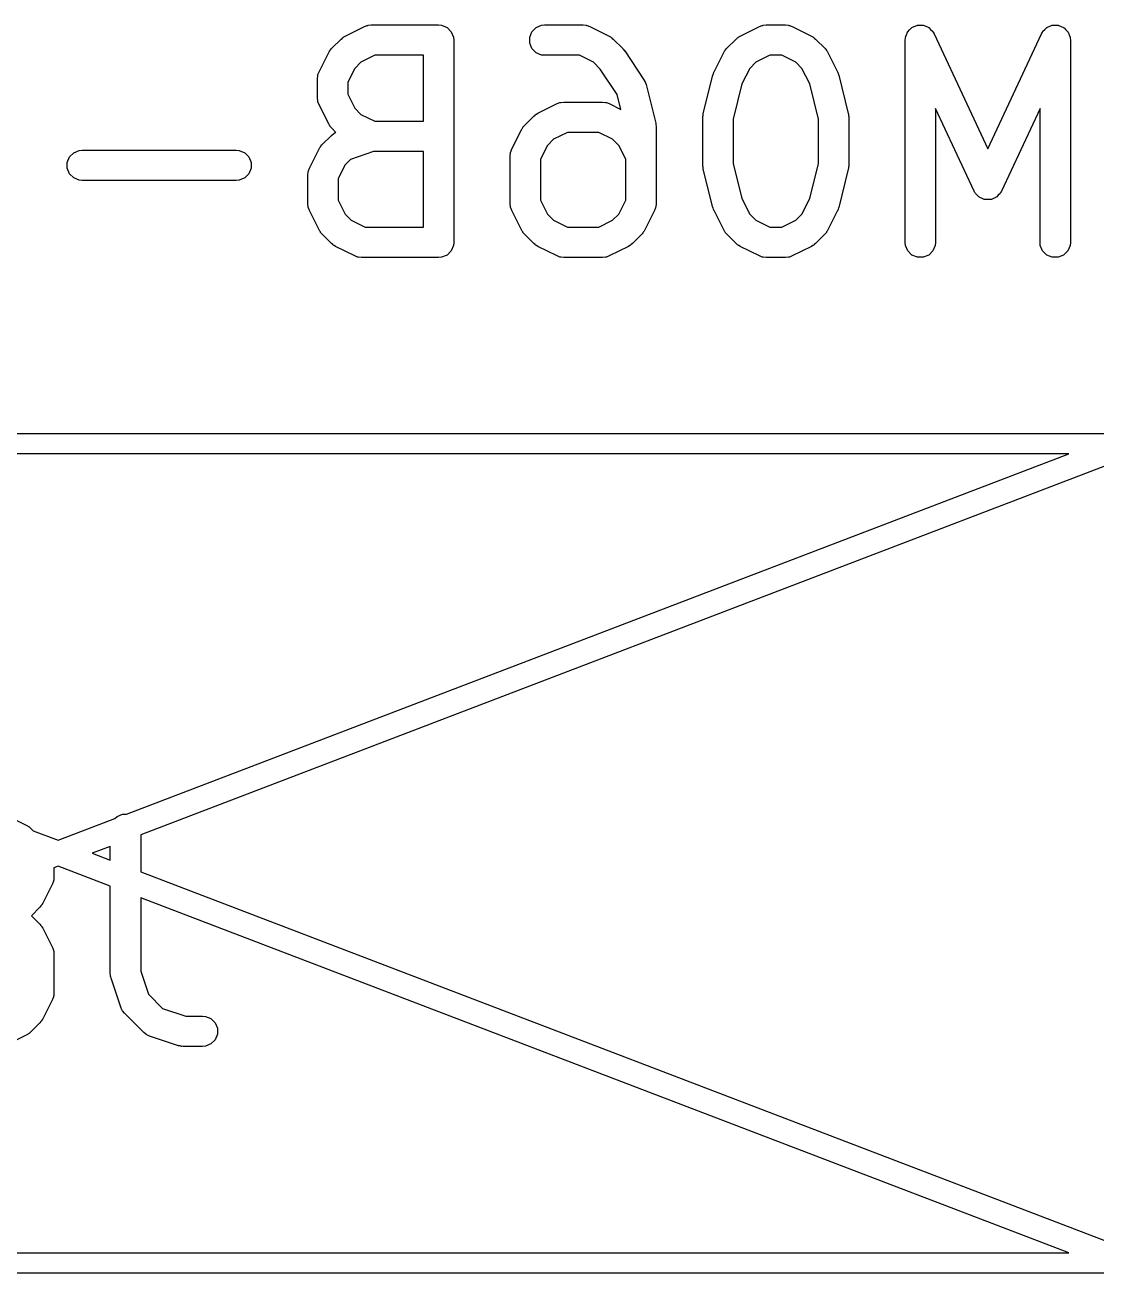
# Model space of a CAD drawing. Extents: x 4.36 to 6.79, y -4.77 to -4.17.
# Drawn here: x 4.9936 to 5.202, y -4.415 to -4.172 of the extents above; entities that cross this region are included whole.
import ezdxf

# ---------------------------------------------------------------- set-up
doc = ezdxf.new("R2010")
doc.units = 0
doc.header["$MEASUREMENT"] = 0
doc.layers.add('BLACK', color=7, linetype='CONTINUOUS')

msp = doc.modelspace()

# ---------------------------------------------------------------- linework, layer by layer
at = {"layer": 'BLACK', "linetype": 'CONTINUOUS'}
for p, q in [((5.05586, -4.17423), (5.05961, -4.17235)), ((5.05961, -4.17235), (5.06015, -4.17214)), ((5.06015, -4.17214), (5.06026, -4.17214)), ((5.06026, -4.17214), (5.06035, -4.1721)), ((5.06035, -4.1721), (5.06093, -4.17204)), ((5.06093, -4.17204), (5.07405, -4.17204)), ((5.07405, -4.17204), (5.07463, -4.1721)), ((5.07463, -4.1721), (5.07569, -4.17254)), ((5.07569, -4.17254), (5.07651, -4.17335)), ((5.07651, -4.17335), (5.07695, -4.17442)), ((5.09178, -4.17442), (5.09222, -4.17335)), ((5.09222, -4.17335), (5.09304, -4.17254)), ((5.09304, -4.17254), (5.0941, -4.1721)), ((5.0941, -4.1721), (5.09468, -4.17204)), ((5.09468, -4.17204), (5.10217, -4.17204)), ((5.10217, -4.17204), (5.10275, -4.1721)), ((5.10275, -4.1721), (5.10285, -4.17214)), ((5.10285, -4.17214), (5.10295, -4.17214)), ((5.10295, -4.17214), (5.1035, -4.17235)), ((5.1035, -4.17235), (5.10724, -4.17423)), ((5.13273, -4.17423), (5.13647, -4.17235)), ((5.13647, -4.17235), (5.13702, -4.17214)), ((5.13702, -4.17214), (5.13712, -4.17214)), ((5.13712, -4.17214), (5.13722, -4.1721)), ((5.13722, -4.1721), (5.1378, -4.17204)), ((5.1378, -4.17204), (5.14154, -4.17204)), ((5.14154, -4.17204), (5.14212, -4.1721)), ((5.14212, -4.1721), (5.14222, -4.17214)), ((5.14222, -4.17214), (5.14232, -4.17214)), ((5.14232, -4.17214), (5.14287, -4.17235)), ((5.14287, -4.17235), (5.14661, -4.17423)), ((5.16531, -4.17341), (5.16534, -4.17335)), ((5.16534, -4.17335), (5.1657, -4.17299)), ((5.1657, -4.17299), (5.16604, -4.17261)), ((5.16604, -4.17261), (5.1661, -4.17258)), ((5.1661, -4.17258), (5.16615, -4.17254)), ((5.16615, -4.17254), (5.16662, -4.17234)), ((5.16662, -4.17234), (5.16709, -4.17212)), ((5.16709, -4.17212), (5.16715, -4.17212)), ((5.16715, -4.17212), (5.16722, -4.1721)), ((5.16722, -4.1721), (5.16773, -4.1721)), ((5.16773, -4.1721), (5.16824, -4.17207)), ((5.16824, -4.17207), (5.1683, -4.1721)), ((5.1683, -4.1721), (5.16837, -4.1721)), ((5.16837, -4.1721), (5.16884, -4.17229)), ((5.16884, -4.17229), (5.16932, -4.17247)), ((5.16932, -4.17247), (5.16937, -4.17251)), ((5.16937, -4.17251), (5.16943, -4.17254)), ((5.16943, -4.17254), (5.16979, -4.1729)), ((5.16979, -4.1729), (5.17017, -4.17325)), ((5.17017, -4.17325), (5.17022, -4.17332)), ((5.17022, -4.17332), (5.17025, -4.17335)), ((5.17025, -4.17335), (5.17027, -4.17342)), ((5.19156, -4.17342), (5.19158, -4.17335)), ((5.19158, -4.17335), (5.19161, -4.17332)), ((5.19161, -4.17332), (5.19166, -4.17325)), ((5.19166, -4.17325), (5.19204, -4.1729)), ((5.19204, -4.1729), (5.1924, -4.17254)), ((5.1924, -4.17254), (5.19246, -4.17251)), ((5.19246, -4.17251), (5.19251, -4.17247)), ((5.19251, -4.17247), (5.19299, -4.17229)), ((5.19299, -4.17229), (5.19346, -4.1721)), ((5.19346, -4.1721), (5.19353, -4.1721)), ((5.19353, -4.1721), (5.19359, -4.17207)), ((5.19359, -4.17207), (5.1941, -4.1721)), ((5.1941, -4.1721), (5.19461, -4.1721)), ((5.19461, -4.1721), (5.19468, -4.17212)), ((5.19468, -4.17212), (5.19474, -4.17212)), ((5.19474, -4.17212), (5.19521, -4.17234)), ((5.19521, -4.17234), (5.19568, -4.17254)), ((5.19568, -4.17254), (5.19573, -4.17258)), ((5.19573, -4.17258), (5.19578, -4.17261)), ((5.19578, -4.17261), (5.19613, -4.17299)), ((5.19613, -4.17299), (5.19649, -4.17335)), ((5.19649, -4.17335), (5.19652, -4.17341)), ((5.05322, -4.17665), (5.05509, -4.17478)), ((5.05509, -4.17478), (5.05532, -4.17459)), ((5.05532, -4.17459), (5.05537, -4.17453)), ((5.05537, -4.17453), (5.05546, -4.17448)), ((5.05546, -4.17448), (5.05554, -4.17441)), ((5.05554, -4.17441), (5.05561, -4.17438)), ((5.05561, -4.17438), (5.05586, -4.17423)), ((5.07695, -4.17442), (5.07701, -4.17499)), ((5.07701, -4.17499), (5.07701, -4.21436)), ((5.09178, -4.17557), (5.09178, -4.17442)), ((5.09222, -4.17663), (5.09178, -4.17557)), ((5.10724, -4.17423), (5.10749, -4.17438)), ((5.10749, -4.17438), (5.10756, -4.17441)), ((5.10756, -4.17441), (5.10765, -4.17448)), ((5.10765, -4.17448), (5.10773, -4.17453)), ((5.10773, -4.17453), (5.10779, -4.17459)), ((5.10779, -4.17459), (5.10801, -4.17478)), ((5.10801, -4.17478), (5.10989, -4.17665)), ((5.13008, -4.17665), (5.13196, -4.17478)), ((5.13196, -4.17478), (5.13218, -4.17459)), ((5.13218, -4.17459), (5.13224, -4.17453)), ((5.13224, -4.17453), (5.13232, -4.17448)), ((5.13232, -4.17448), (5.13241, -4.17441)), ((5.13241, -4.17441), (5.13248, -4.17438)), ((5.13248, -4.17438), (5.13273, -4.17423)), ((5.14661, -4.17423), (5.14686, -4.17438)), ((5.14686, -4.17438), (5.14693, -4.17441)), ((5.14693, -4.17441), (5.14702, -4.17448)), ((5.14702, -4.17448), (5.1471, -4.17453)), ((5.1471, -4.17453), (5.14716, -4.17459)), ((5.14716, -4.17459), (5.14738, -4.17478)), ((5.14738, -4.17478), (5.14926, -4.17665)), ((5.16484, -4.17499), (5.16488, -4.17461)), ((5.16484, -4.21436), (5.16484, -4.17499)), ((5.16487, -4.17454), (5.16489, -4.17451)), ((5.16488, -4.17461), (5.16487, -4.17454)), ((5.16489, -4.17451), (5.1649, -4.17442)), ((5.1649, -4.17442), (5.16509, -4.17394)), ((5.16509, -4.17394), (5.16527, -4.17346)), ((5.16527, -4.17346), (5.16531, -4.17341)), ((5.17027, -4.17342), (5.17047, -4.17374)), ((5.17047, -4.17374), (5.18091, -4.19613)), ((5.18091, -4.19613), (5.19136, -4.17374)), ((5.19136, -4.17374), (5.19156, -4.17342)), ((5.19652, -4.17341), (5.19656, -4.17346)), ((5.19656, -4.17346), (5.19674, -4.17394)), ((5.19674, -4.17394), (5.19693, -4.17442)), ((5.19693, -4.17442), (5.19694, -4.17451)), ((5.19694, -4.17451), (5.19696, -4.17454)), ((5.19696, -4.17454), (5.19695, -4.17461)), ((5.19695, -4.17461), (5.19699, -4.17499)), ((5.19699, -4.17499), (5.19699, -4.21436)), ((5.05079, -4.18117), (5.05266, -4.17742)), ((5.05266, -4.17742), (5.05282, -4.17717)), ((5.05282, -4.17717), (5.05285, -4.1771)), ((5.05285, -4.1771), (5.05292, -4.17702)), ((5.05292, -4.17702), (5.05297, -4.17693)), ((5.05297, -4.17693), (5.05303, -4.17688)), ((5.05303, -4.17688), (5.05322, -4.17665)), ((5.06163, -4.17795), (5.05893, -4.17929)), ((5.0711, -4.17795), (5.06163, -4.17795)), ((5.0711, -4.19079), (5.0711, -4.17795)), ((5.09304, -4.17745), (5.09222, -4.17663)), ((5.0941, -4.17789), (5.09304, -4.17745)), ((5.09468, -4.17795), (5.0941, -4.17789)), ((5.10148, -4.17795), (5.09468, -4.17795)), ((5.10418, -4.17929), (5.10148, -4.17795)), ((5.10989, -4.17665), (5.10989, -4.17666)), ((5.10989, -4.17666), (5.10989, -4.17666)), ((5.10989, -4.17666), (5.11008, -4.17689)), ((5.11008, -4.17689), (5.11025, -4.1771)), ((5.11025, -4.1771), (5.11025, -4.1771)), ((5.11025, -4.1771), (5.11026, -4.1771)), ((5.11026, -4.1771), (5.11401, -4.18273)), ((5.12766, -4.18117), (5.12953, -4.17742)), ((5.12953, -4.17742), (5.12969, -4.17717)), ((5.12969, -4.17717), (5.12972, -4.1771)), ((5.12972, -4.1771), (5.12978, -4.17702)), ((5.12978, -4.17702), (5.12984, -4.17693)), ((5.12984, -4.17693), (5.1299, -4.17688)), ((5.1299, -4.17688), (5.13008, -4.17665)), ((5.13849, -4.17795), (5.13579, -4.17929)), ((5.14085, -4.17795), (5.13849, -4.17795)), ((5.14355, -4.17929), (5.14085, -4.17795)), ((5.14926, -4.17665), (5.14944, -4.17688)), ((5.14944, -4.17688), (5.1495, -4.17693)), ((5.1495, -4.17693), (5.14956, -4.17702)), ((5.14956, -4.17702), (5.14962, -4.1771)), ((5.14962, -4.1771), (5.14965, -4.17717)), ((5.14965, -4.17717), (5.14981, -4.17742)), ((5.14981, -4.17742), (5.15168, -4.18117)), ((5.05773, -4.18049), (5.05638, -4.18319)), ((5.05893, -4.17929), (5.05773, -4.18049)), ((5.1055, -4.18062), (5.10418, -4.17929)), ((5.10881, -4.18558), (5.1055, -4.18062)), ((5.1346, -4.18049), (5.13308, -4.18352)), ((5.13579, -4.17929), (5.1346, -4.18049)), ((5.14474, -4.18049), (5.14355, -4.17929)), ((5.14626, -4.18352), (5.14474, -4.18049)), ((5.05048, -4.18249), (5.05053, -4.18192)), ((5.05048, -4.18624), (5.05048, -4.18249)), ((5.05053, -4.18192), (5.05058, -4.18182)), ((5.05058, -4.18171), (5.05079, -4.18117)), ((5.05058, -4.18182), (5.05058, -4.18171)), ((5.11401, -4.18273), (5.11417, -4.18305)), ((5.11417, -4.18305), (5.11422, -4.18311)), ((5.12556, -4.18927), (5.12743, -4.18178)), ((5.12743, -4.18178), (5.12745, -4.18173)), ((5.12745, -4.18171), (5.12754, -4.18147)), ((5.12745, -4.18173), (5.12745, -4.18171)), ((5.12754, -4.18147), (5.12763, -4.18123)), ((5.12763, -4.18123), (5.12764, -4.18121)), ((5.12764, -4.18121), (5.12766, -4.18117)), ((5.15168, -4.18117), (5.1517, -4.18121)), ((5.1517, -4.18121), (5.15171, -4.18123)), ((5.15171, -4.18123), (5.1518, -4.18147)), ((5.1518, -4.18147), (5.15189, -4.18171)), ((5.15189, -4.18171), (5.15189, -4.18173)), ((5.15189, -4.18173), (5.15191, -4.18178)), ((5.15191, -4.18178), (5.15378, -4.18927)), ((5.05638, -4.18319), (5.05638, -4.18554)), ((5.11422, -4.18311), (5.11424, -4.18317)), ((5.11424, -4.18317), (5.11428, -4.18324)), ((5.11428, -4.18324), (5.11429, -4.18331)), ((5.11429, -4.18331), (5.11441, -4.18365)), ((5.11441, -4.18365), (5.11629, -4.19115)), ((5.13308, -4.18352), (5.13137, -4.19035)), ((5.14797, -4.19035), (5.14626, -4.18352)), ((5.05053, -4.18682), (5.05048, -4.18624)), ((5.05058, -4.18692), (5.05053, -4.18682)), ((5.05058, -4.18702), (5.05058, -4.18692)), ((5.05079, -4.18756), (5.05058, -4.18702)), ((5.05266, -4.19131), (5.05079, -4.18756)), ((5.05638, -4.18554), (5.05773, -4.18824)), ((5.09336, -4.18922), (5.0971, -4.18735)), ((5.0971, -4.18735), (5.09765, -4.18714)), ((5.09765, -4.18714), (5.09775, -4.18714)), ((5.09775, -4.18714), (5.09785, -4.1871)), ((5.09785, -4.1871), (5.09843, -4.18704)), ((5.09843, -4.18704), (5.10592, -4.18704)), ((5.10592, -4.18704), (5.1065, -4.1871)), ((5.1065, -4.1871), (5.1066, -4.18714)), ((5.1066, -4.18714), (5.1067, -4.18714)), ((5.1067, -4.18714), (5.10724, -4.18735)), ((5.10724, -4.18735), (5.10954, -4.1885)), ((5.10954, -4.1885), (5.10881, -4.18558)), ((5.05773, -4.18824), (5.05893, -4.18944)), ((5.05893, -4.18944), (5.06163, -4.19079)), ((5.09071, -4.19165), (5.09259, -4.18978)), ((5.09259, -4.18978), (5.09281, -4.18959)), ((5.09281, -4.18959), (5.09287, -4.18953)), ((5.09287, -4.18953), (5.09295, -4.18948)), ((5.09295, -4.18948), (5.09304, -4.18941)), ((5.09304, -4.18941), (5.09311, -4.18938)), ((5.09311, -4.18938), (5.09336, -4.18922)), ((5.12547, -4.18985), (5.1255, -4.18963)), ((5.12548, -4.18989), (5.12547, -4.18985)), ((5.12547, -4.18999), (5.12548, -4.18989)), ((5.12547, -4.19936), (5.12547, -4.18999)), ((5.1255, -4.18963), (5.12553, -4.18941)), ((5.12553, -4.18941), (5.12554, -4.18937)), ((5.12554, -4.18937), (5.12556, -4.18927)), ((5.13137, -4.19035), (5.13137, -4.199)), ((5.14797, -4.199), (5.14797, -4.19035)), ((5.15378, -4.18927), (5.1538, -4.18937)), ((5.1538, -4.18937), (5.15381, -4.18941)), ((5.15381, -4.18941), (5.15384, -4.18963)), ((5.15384, -4.18963), (5.15387, -4.18985)), ((5.15387, -4.18985), (5.15386, -4.18989)), ((5.15386, -4.18989), (5.15387, -4.18999)), ((5.15387, -4.18999), (5.15387, -4.19936)), ((5.17824, -4.20436), (5.17074, -4.1883)), ((5.17074, -4.1883), (5.17074, -4.21436)), ((5.19109, -4.1883), (5.18359, -4.20436)), ((5.19109, -4.21436), (5.19109, -4.1883)), ((5.05282, -4.19156), (5.05266, -4.19131)), ((5.05285, -4.19163), (5.05282, -4.19156)), ((5.05292, -4.19171), (5.05285, -4.19163)), ((5.05297, -4.1918), (5.05292, -4.19171)), ((5.05303, -4.19185), (5.05297, -4.1918)), ((5.05322, -4.19208), (5.05303, -4.19185)), ((5.05408, -4.19294), (5.05322, -4.19208)), ((5.06163, -4.19079), (5.0711, -4.19079)), ((5.08829, -4.19617), (5.09016, -4.19242)), ((5.09016, -4.19242), (5.09032, -4.19217)), ((5.09032, -4.19217), (5.09035, -4.1921)), ((5.09035, -4.1921), (5.09041, -4.19202)), ((5.09041, -4.19202), (5.09047, -4.19193)), ((5.09047, -4.19193), (5.09053, -4.19188)), ((5.09053, -4.19188), (5.09071, -4.19165)), ((5.11629, -4.19115), (5.1163, -4.19125)), ((5.1163, -4.19125), (5.11632, -4.19129)), ((5.11632, -4.19129), (5.11634, -4.19151)), ((5.11634, -4.19151), (5.11637, -4.19172)), ((5.11637, -4.19172), (5.11637, -4.19177)), ((5.11637, -4.19177), (5.11638, -4.19187)), ((5.11638, -4.19187), (5.11638, -4.20686)), ((5.05134, -4.1954), (5.05322, -4.19353)), ((5.05322, -4.19353), (5.05367, -4.19316)), ((5.05367, -4.19316), (5.05376, -4.19312)), ((5.05376, -4.19312), (5.05384, -4.19305)), ((5.05384, -4.19305), (5.05408, -4.19294)), ((5.09642, -4.19429), (5.09523, -4.19549)), ((5.09912, -4.19294), (5.09642, -4.19429)), ((5.10523, -4.19294), (5.09912, -4.19294)), ((5.10792, -4.19429), (5.10523, -4.19294)), ((5.10912, -4.19549), (5.10792, -4.19429)), ((5.00223, -4.19772), (5.00305, -4.19691)), ((5.00305, -4.19691), (5.00411, -4.19647)), ((5.00411, -4.19647), (5.00469, -4.19641)), ((5.00469, -4.19641), (5.03468, -4.19641)), ((5.03468, -4.19641), (5.03526, -4.19647)), ((5.03526, -4.19647), (5.03632, -4.19691)), ((5.03632, -4.19691), (5.03714, -4.19772)), ((5.04892, -4.19992), (5.05079, -4.19617)), ((5.05079, -4.19617), (5.05095, -4.19592)), ((5.05095, -4.19592), (5.05098, -4.19585)), ((5.05098, -4.19585), (5.05104, -4.19577)), ((5.05104, -4.19577), (5.0511, -4.19568)), ((5.0511, -4.19568), (5.05116, -4.19563)), ((5.05116, -4.19563), (5.05134, -4.1954)), ((5.06141, -4.19669), (5.0569, -4.1982)), ((5.0711, -4.19669), (5.06141, -4.19669)), ((5.0711, -4.21141), (5.0711, -4.19669)), ((5.08797, -4.19749), (5.08803, -4.19691)), ((5.08797, -4.20686), (5.08797, -4.19749)), ((5.08803, -4.19691), (5.08807, -4.19682)), ((5.08807, -4.19682), (5.08808, -4.19671)), ((5.08808, -4.19671), (5.08829, -4.19617)), ((5.09523, -4.19549), (5.09388, -4.19819)), ((5.11047, -4.19819), (5.10912, -4.19549)), ((5.00179, -4.19879), (5.00223, -4.19772)), ((5.00179, -4.19994), (5.00179, -4.19879)), ((5.00223, -4.20101), (5.00179, -4.19994)), ((5.03714, -4.19772), (5.03758, -4.19879)), ((5.03758, -4.19994), (5.03714, -4.20101)), ((5.03758, -4.19879), (5.03758, -4.19994)), ((5.04871, -4.20046), (5.04892, -4.19992)), ((5.05586, -4.19924), (5.05451, -4.20194)), ((5.0569, -4.1982), (5.05586, -4.19924)), ((5.09388, -4.19819), (5.09388, -4.20617)), ((5.11047, -4.20617), (5.11047, -4.19819)), ((5.12548, -4.19947), (5.12547, -4.19936)), ((5.12547, -4.19951), (5.12548, -4.19947)), ((5.1255, -4.19972), (5.12547, -4.19951)), ((5.12553, -4.19994), (5.1255, -4.19972)), ((5.12554, -4.19998), (5.12553, -4.19994)), ((5.12556, -4.20008), (5.12554, -4.19998)), ((5.12743, -4.20758), (5.12556, -4.20008)), ((5.13137, -4.199), (5.13308, -4.20583)), ((5.14626, -4.20583), (5.14797, -4.199)), ((5.15378, -4.20008), (5.15191, -4.20758)), ((5.1538, -4.19998), (5.15378, -4.20008)), ((5.15381, -4.19994), (5.1538, -4.19998)), ((5.15384, -4.19972), (5.15381, -4.19994)), ((5.15387, -4.19951), (5.15384, -4.19972)), ((5.15387, -4.19936), (5.15386, -4.19947)), ((5.15386, -4.19947), (5.15387, -4.19951)), ((5.00305, -4.20182), (5.00223, -4.20101)), ((5.00411, -4.20226), (5.00305, -4.20182)), ((5.00469, -4.20232), (5.00411, -4.20226)), ((5.03468, -4.20232), (5.00469, -4.20232)), ((5.03526, -4.20226), (5.03468, -4.20232)), ((5.03632, -4.20182), (5.03526, -4.20226)), ((5.03714, -4.20101), (5.03632, -4.20182)), ((5.0486, -4.20124), (5.04866, -4.20066)), ((5.0486, -4.20686), (5.0486, -4.20124)), ((5.04866, -4.20066), (5.0487, -4.20057)), ((5.0487, -4.20057), (5.04871, -4.20046)), ((5.05451, -4.20194), (5.05451, -4.20617)), ((5.17836, -4.20457), (5.17824, -4.20436)), ((5.17839, -4.20465), (5.17836, -4.20457)), ((5.17844, -4.2047), (5.17839, -4.20465)), ((5.17853, -4.20486), (5.17844, -4.2047)), ((5.17887, -4.20516), (5.17853, -4.20486)), ((5.1833, -4.20486), (5.18296, -4.20516)), ((5.18339, -4.2047), (5.1833, -4.20486)), ((5.18344, -4.20465), (5.18339, -4.2047)), ((5.18347, -4.20457), (5.18344, -4.20465)), ((5.18359, -4.20436), (5.18347, -4.20457)), ((5.04866, -4.20744), (5.0486, -4.20686)), ((5.05451, -4.20617), (5.05586, -4.20886)), ((5.08803, -4.20744), (5.08797, -4.20686)), ((5.09388, -4.20617), (5.09523, -4.20886)), ((5.10912, -4.20886), (5.11047, -4.20617)), ((5.11638, -4.20686), (5.11632, -4.20744)), ((5.13308, -4.20583), (5.1346, -4.20886)), ((5.14474, -4.20886), (5.14626, -4.20583)), ((5.17917, -4.2055), (5.17887, -4.20516)), ((5.17929, -4.20555), (5.17917, -4.2055)), ((5.17938, -4.20564), (5.17929, -4.20555)), ((5.17981, -4.20579), (5.17938, -4.20564)), ((5.18021, -4.20598), (5.17981, -4.20579)), ((5.18034, -4.20599), (5.18021, -4.20598)), ((5.18047, -4.20603), (5.18034, -4.20599)), ((5.18092, -4.20601), (5.18047, -4.20603)), ((5.18136, -4.20603), (5.18092, -4.20601)), ((5.18149, -4.20599), (5.18136, -4.20603)), ((5.18162, -4.20598), (5.18149, -4.20599)), ((5.18202, -4.20579), (5.18162, -4.20598)), ((5.18245, -4.20564), (5.18202, -4.20579)), ((5.18254, -4.20555), (5.18245, -4.20564)), ((5.18266, -4.2055), (5.18254, -4.20555)), ((5.18296, -4.20516), (5.18266, -4.2055)), ((5.0487, -4.20754), (5.04866, -4.20744)), ((5.04871, -4.20764), (5.0487, -4.20754)), ((5.04892, -4.20818), (5.04871, -4.20764)), ((5.05079, -4.21193), (5.04892, -4.20818)), ((5.05586, -4.20886), (5.05705, -4.21006)), ((5.08807, -4.20754), (5.08803, -4.20744)), ((5.08808, -4.20764), (5.08807, -4.20754)), ((5.08829, -4.20818), (5.08808, -4.20764)), ((5.09016, -4.21193), (5.08829, -4.20818)), ((5.09523, -4.20886), (5.09642, -4.21006)), ((5.10792, -4.21006), (5.10912, -4.20886)), ((5.11606, -4.20818), (5.11419, -4.21193)), ((5.11627, -4.20764), (5.11606, -4.20818)), ((5.11628, -4.20754), (5.11627, -4.20764)), ((5.11632, -4.20744), (5.11628, -4.20754)), ((5.12745, -4.20762), (5.12743, -4.20758)), ((5.12745, -4.20764), (5.12745, -4.20762)), ((5.12754, -4.20788), (5.12745, -4.20764)), ((5.12763, -4.20813), (5.12754, -4.20788)), ((5.12764, -4.20814), (5.12763, -4.20813)), ((5.12766, -4.20818), (5.12764, -4.20814)), ((5.12953, -4.21193), (5.12766, -4.20818)), ((5.1346, -4.20886), (5.13579, -4.21006)), ((5.14355, -4.21006), (5.14474, -4.20886)), ((5.15168, -4.20818), (5.14981, -4.21193)), ((5.1517, -4.20814), (5.15168, -4.20818)), ((5.15171, -4.20813), (5.1517, -4.20814)), ((5.1518, -4.20788), (5.15171, -4.20813)), ((5.15189, -4.20764), (5.1518, -4.20788)), ((5.15191, -4.20758), (5.15189, -4.20762)), ((5.15189, -4.20762), (5.15189, -4.20764)), ((5.05095, -4.21218), (5.05079, -4.21193)), ((5.05098, -4.21225), (5.05095, -4.21218)), ((5.05705, -4.21006), (5.05975, -4.21141)), ((5.05975, -4.21141), (5.0711, -4.21141)), ((5.09032, -4.21218), (5.09016, -4.21193)), ((5.09035, -4.21225), (5.09032, -4.21218)), ((5.09642, -4.21006), (5.09912, -4.21141)), ((5.09912, -4.21141), (5.10523, -4.21141)), ((5.10523, -4.21141), (5.10792, -4.21006)), ((5.11403, -4.21218), (5.114, -4.21225)), ((5.11419, -4.21193), (5.11403, -4.21218)), ((5.12969, -4.21218), (5.12953, -4.21193)), ((5.12972, -4.21225), (5.12969, -4.21218)), ((5.13579, -4.21006), (5.13849, -4.21141)), ((5.13849, -4.21141), (5.14085, -4.21141)), ((5.14085, -4.21141), (5.14355, -4.21006)), ((5.14965, -4.21218), (5.14962, -4.21225)), ((5.14981, -4.21193), (5.14965, -4.21218)), ((5.05104, -4.21233), (5.05098, -4.21225)), ((5.0511, -4.21242), (5.05104, -4.21233)), ((5.05116, -4.21247), (5.0511, -4.21242)), ((5.05134, -4.2127), (5.05116, -4.21247)), ((5.05322, -4.21458), (5.05134, -4.2127)), ((5.05344, -4.21476), (5.05322, -4.21458)), ((5.07701, -4.21436), (5.07695, -4.21494)), ((5.09041, -4.21233), (5.09035, -4.21225)), ((5.09047, -4.21242), (5.09041, -4.21233)), ((5.09053, -4.21247), (5.09047, -4.21242)), ((5.09071, -4.2127), (5.09053, -4.21247)), ((5.09259, -4.21458), (5.09071, -4.2127)), ((5.09281, -4.21476), (5.09259, -4.21458)), ((5.11176, -4.21458), (5.11154, -4.21476)), ((5.11364, -4.2127), (5.11176, -4.21458)), ((5.11382, -4.21247), (5.11364, -4.2127)), ((5.11388, -4.21242), (5.11382, -4.21247)), ((5.11394, -4.21233), (5.11388, -4.21242)), ((5.114, -4.21225), (5.11394, -4.21233)), ((5.12978, -4.21233), (5.12972, -4.21225)), ((5.12984, -4.21242), (5.12978, -4.21233)), ((5.1299, -4.21247), (5.12984, -4.21242)), ((5.13008, -4.2127), (5.1299, -4.21247)), ((5.13196, -4.21458), (5.13008, -4.2127)), ((5.13218, -4.21476), (5.13196, -4.21458)), ((5.14738, -4.21458), (5.14716, -4.21476)), ((5.14926, -4.2127), (5.14738, -4.21458)), ((5.14944, -4.21247), (5.14926, -4.2127)), ((5.1495, -4.21242), (5.14944, -4.21247)), ((5.14956, -4.21233), (5.1495, -4.21242)), ((5.14962, -4.21225), (5.14956, -4.21233)), ((5.1649, -4.21494), (5.16484, -4.21436)), ((5.17074, -4.21436), (5.17069, -4.21494)), ((5.19114, -4.21494), (5.19109, -4.21436)), ((5.19699, -4.21436), (5.19693, -4.21494)), ((5.0535, -4.21482), (5.05344, -4.21476)), ((5.05358, -4.21488), (5.0535, -4.21482)), ((5.05367, -4.21494), (5.05358, -4.21488)), ((5.05374, -4.21497), (5.05367, -4.21494)), ((5.05399, -4.21513), (5.05374, -4.21497)), ((5.05773, -4.217), (5.05399, -4.21513)), ((5.05828, -4.21721), (5.05773, -4.217)), ((5.07569, -4.21682), (5.07463, -4.21726)), ((5.07651, -4.216), (5.07569, -4.21682)), ((5.07695, -4.21494), (5.07651, -4.216)), ((5.09287, -4.21482), (5.09281, -4.21476)), ((5.09295, -4.21488), (5.09287, -4.21482)), ((5.09304, -4.21494), (5.09295, -4.21488)), ((5.09311, -4.21497), (5.09304, -4.21494)), ((5.09336, -4.21513), (5.09311, -4.21497)), ((5.0971, -4.217), (5.09336, -4.21513)), ((5.09765, -4.21721), (5.0971, -4.217)), ((5.10724, -4.217), (5.1067, -4.21721)), ((5.11099, -4.21513), (5.10724, -4.217)), ((5.11124, -4.21497), (5.11099, -4.21513)), ((5.11131, -4.21494), (5.11124, -4.21497)), ((5.1114, -4.21488), (5.11131, -4.21494)), ((5.11148, -4.21482), (5.1114, -4.21488)), ((5.11154, -4.21476), (5.11148, -4.21482)), ((5.13224, -4.21482), (5.13218, -4.21476)), ((5.13232, -4.21488), (5.13224, -4.21482)), ((5.13241, -4.21494), (5.13232, -4.21488)), ((5.13248, -4.21497), (5.13241, -4.21494)), ((5.13273, -4.21513), (5.13248, -4.21497)), ((5.13647, -4.217), (5.13273, -4.21513)), ((5.13702, -4.21721), (5.13647, -4.217)), ((5.14287, -4.217), (5.14232, -4.21721)), ((5.14661, -4.21513), (5.14287, -4.217)), ((5.14686, -4.21497), (5.14661, -4.21513)), ((5.14693, -4.21494), (5.14686, -4.21497)), ((5.14702, -4.21488), (5.14693, -4.21494)), ((5.1471, -4.21482), (5.14702, -4.21488)), ((5.14716, -4.21476), (5.1471, -4.21482)), ((5.16534, -4.216), (5.1649, -4.21494)), ((5.16615, -4.21682), (5.16534, -4.216)), ((5.16722, -4.21726), (5.16615, -4.21682)), ((5.16943, -4.21682), (5.16837, -4.21726)), ((5.17025, -4.216), (5.16943, -4.21682)), ((5.17069, -4.21494), (5.17025, -4.216)), ((5.19158, -4.216), (5.19114, -4.21494)), ((5.1924, -4.21682), (5.19158, -4.216)), ((5.19346, -4.21726), (5.1924, -4.21682)), ((5.19568, -4.21682), (5.19461, -4.21726)), ((5.19649, -4.216), (5.19568, -4.21682)), ((5.19693, -4.21494), (5.19649, -4.216)), ((5.05838, -4.21722), (5.05828, -4.21721)), ((5.05848, -4.21726), (5.05838, -4.21722)), ((5.05906, -4.21732), (5.05848, -4.21726)), ((5.07405, -4.21732), (5.05906, -4.21732)), ((5.07463, -4.21726), (5.07405, -4.21732)), ((5.09775, -4.21722), (5.09765, -4.21721)), ((5.09785, -4.21726), (5.09775, -4.21722)), ((5.09843, -4.21732), (5.09785, -4.21726)), ((5.10592, -4.21732), (5.09843, -4.21732)), ((5.1065, -4.21726), (5.10592, -4.21732)), ((5.1066, -4.21722), (5.1065, -4.21726)), ((5.1067, -4.21721), (5.1066, -4.21722)), ((5.13712, -4.21722), (5.13702, -4.21721)), ((5.13722, -4.21726), (5.13712, -4.21722)), ((5.1378, -4.21732), (5.13722, -4.21726)), ((5.14154, -4.21732), (5.1378, -4.21732)), ((5.14212, -4.21726), (5.14154, -4.21732)), ((5.14222, -4.21722), (5.14212, -4.21726)), ((5.14232, -4.21721), (5.14222, -4.21722)), ((5.16837, -4.21726), (5.16722, -4.21726)), ((5.19461, -4.21726), (5.19346, -4.21726)), ((4.79303, -4.25157), (5.20697, -4.25157)), ((5.19668, -4.25551), (4.80332, -4.25551)), ((5.01333, -4.32564), (5.19668, -4.25551)), ((5.20965, -4.25561), (5.01608, -4.32965)), ((4.99007, -4.3259), (4.99382, -4.32777)), ((5.01105, -4.32651), (5.01148, -4.32608)), ((5.01148, -4.32608), (5.01255, -4.32564)), ((5.01255, -4.32564), (5.01333, -4.32564)), ((4.99382, -4.32777), (4.99407, -4.32793)), ((4.99407, -4.32793), (4.99414, -4.32796)), ((4.99414, -4.32796), (4.99422, -4.32802)), ((4.99422, -4.32802), (4.99431, -4.32808)), ((4.99431, -4.32808), (4.99436, -4.32814)), ((4.99436, -4.32814), (4.99459, -4.32832)), ((4.99459, -4.32832), (4.99515, -4.32888)), ((5, -4.33074), (5.01105, -4.32651)), ((4.99515, -4.32888), (5, -4.33074)), ((5.01608, -4.32965), (5.01608, -4.33689)), ((5.01017, -4.33191), (5.00661, -4.33327)), ((5.00661, -4.33327), (5.01017, -4.33463)), ((5.01017, -4.33463), (5.01017, -4.33191)), ((5, -4.3358), (4.9992, -4.3361)), ((4.9992, -4.3361), (4.9992, -4.33791)), ((5.01017, -4.33969), (5, -4.3358)), ((4.99915, -4.33849), (4.99911, -4.33858)), ((4.9992, -4.33791), (4.99915, -4.33849)), ((5.01608, -4.33689), (5.20965, -4.41093)), ((4.99889, -4.33923), (4.99702, -4.34298)), ((4.9991, -4.33869), (4.99889, -4.33923)), ((4.99911, -4.33858), (4.9991, -4.33869)), ((5.01017, -4.35666), (5.01017, -4.33969)), ((4.99676, -4.34338), (4.99671, -4.34347)), ((4.99683, -4.3433), (4.99676, -4.34338)), ((4.99686, -4.34323), (4.99683, -4.3433)), ((4.99702, -4.34298), (4.99686, -4.34323)), ((5.19668, -4.41102), (5.01608, -4.34195)), ((5.01608, -4.34195), (5.01608, -4.35618)), ((4.99646, -4.34375), (4.9948, -4.34541)), ((4.9948, -4.34541), (4.99646, -4.34707)), ((4.99665, -4.34352), (4.99646, -4.34375)), ((4.99671, -4.34347), (4.99665, -4.34352)), ((4.99646, -4.34707), (4.99665, -4.3473)), ((4.99665, -4.3473), (4.99671, -4.34735)), ((4.99671, -4.34735), (4.99676, -4.34744)), ((4.99676, -4.34744), (4.99683, -4.34752)), ((4.99683, -4.34752), (4.99686, -4.34759)), ((4.99686, -4.34759), (4.99702, -4.34784)), ((4.99702, -4.34784), (4.99889, -4.35159)), ((4.99889, -4.35159), (4.9991, -4.35213)), ((4.9991, -4.35213), (4.99911, -4.35223)), ((4.99911, -4.35223), (4.99915, -4.35233)), ((4.99915, -4.35233), (4.9992, -4.35291)), ((4.9992, -4.35291), (4.9992, -4.36041)), ((5.0102, -4.35695), (5.01017, -4.35666)), ((5.01019, -4.35703), (5.0102, -4.35695)), ((5.01022, -4.35713), (5.01019, -4.35703)), ((5.01023, -4.35723), (5.01022, -4.35713)), ((5.01026, -4.35731), (5.01023, -4.35723)), ((5.01032, -4.35759), (5.01026, -4.35731)), ((5.0122, -4.36322), (5.01032, -4.35759)), ((5.01608, -4.35618), (5.01758, -4.36069)), ((4.9992, -4.36041), (4.99915, -4.36098)), ((4.99889, -4.36173), (4.99702, -4.36548)), ((4.9991, -4.36119), (4.99889, -4.36173)), ((4.99911, -4.36108), (4.9991, -4.36119)), ((4.99915, -4.36098), (4.99911, -4.36108)), ((5.01758, -4.36069), (5.02034, -4.36345)), ((5.01243, -4.36374), (5.0122, -4.36322)), ((5.0125, -4.36382), (5.01243, -4.36374)), ((5.01254, -4.36392), (5.0125, -4.36382)), ((5.01291, -4.36437), (5.01254, -4.36392)), ((5.01666, -4.36812), (5.01291, -4.36437)), ((5.02034, -4.36345), (5.02485, -4.36495)), ((5.02485, -4.36495), (5.02812, -4.36495)), ((5.02812, -4.36495), (5.0287, -4.36501)), ((5.0287, -4.36501), (5.02976, -4.36545)), ((4.99646, -4.36624), (4.99459, -4.36812)), ((4.99665, -4.36602), (4.99646, -4.36624)), ((4.99671, -4.36597), (4.99665, -4.36602)), ((4.99676, -4.36588), (4.99671, -4.36597)), ((4.99683, -4.3658), (4.99676, -4.36588)), ((4.99686, -4.36573), (4.99683, -4.3658)), ((4.99702, -4.36548), (4.99686, -4.36573)), ((5.02976, -4.36545), (5.03058, -4.36627)), ((5.03058, -4.36627), (5.03102, -4.36733)), ((5.03102, -4.36733), (5.03102, -4.36848)), ((4.99382, -4.36867), (4.99007, -4.37055)), ((4.99407, -4.36852), (4.99382, -4.36867)), ((4.99414, -4.36849), (4.99407, -4.36852)), ((4.99422, -4.36842), (4.99414, -4.36849)), ((4.99431, -4.36836), (4.99422, -4.36842)), ((4.99436, -4.36831), (4.99431, -4.36836)), ((4.99459, -4.36812), (4.99436, -4.36831)), ((5.01711, -4.36849), (5.01666, -4.36812)), ((5.01721, -4.36853), (5.01711, -4.36849)), ((5.01729, -4.3686), (5.01721, -4.36853)), ((5.01781, -4.36883), (5.01729, -4.3686)), ((5.02344, -4.37071), (5.01781, -4.36883)), ((5.03058, -4.36955), (5.02976, -4.37036)), ((5.03102, -4.36848), (5.03058, -4.36955)), ((5.02372, -4.37077), (5.02344, -4.37071)), ((5.0238, -4.3708), (5.02372, -4.37077)), ((5.0239, -4.37081), (5.0238, -4.3708)), ((5.024, -4.37084), (5.0239, -4.37081)), ((5.02408, -4.37083), (5.024, -4.37084)), ((5.02437, -4.37086), (5.02408, -4.37083)), ((5.02812, -4.37086), (5.02437, -4.37086)), ((5.0287, -4.3708), (5.02812, -4.37086)), ((5.02976, -4.37036), (5.0287, -4.3708)), ((4.89767, -4.41102), (5.19668, -4.41102)), ((5.20697, -4.41496), (4.79303, -4.41496))]:
    msp.add_line(p, q, dxfattribs=at)

doc.saveas('drawing.dxf')
